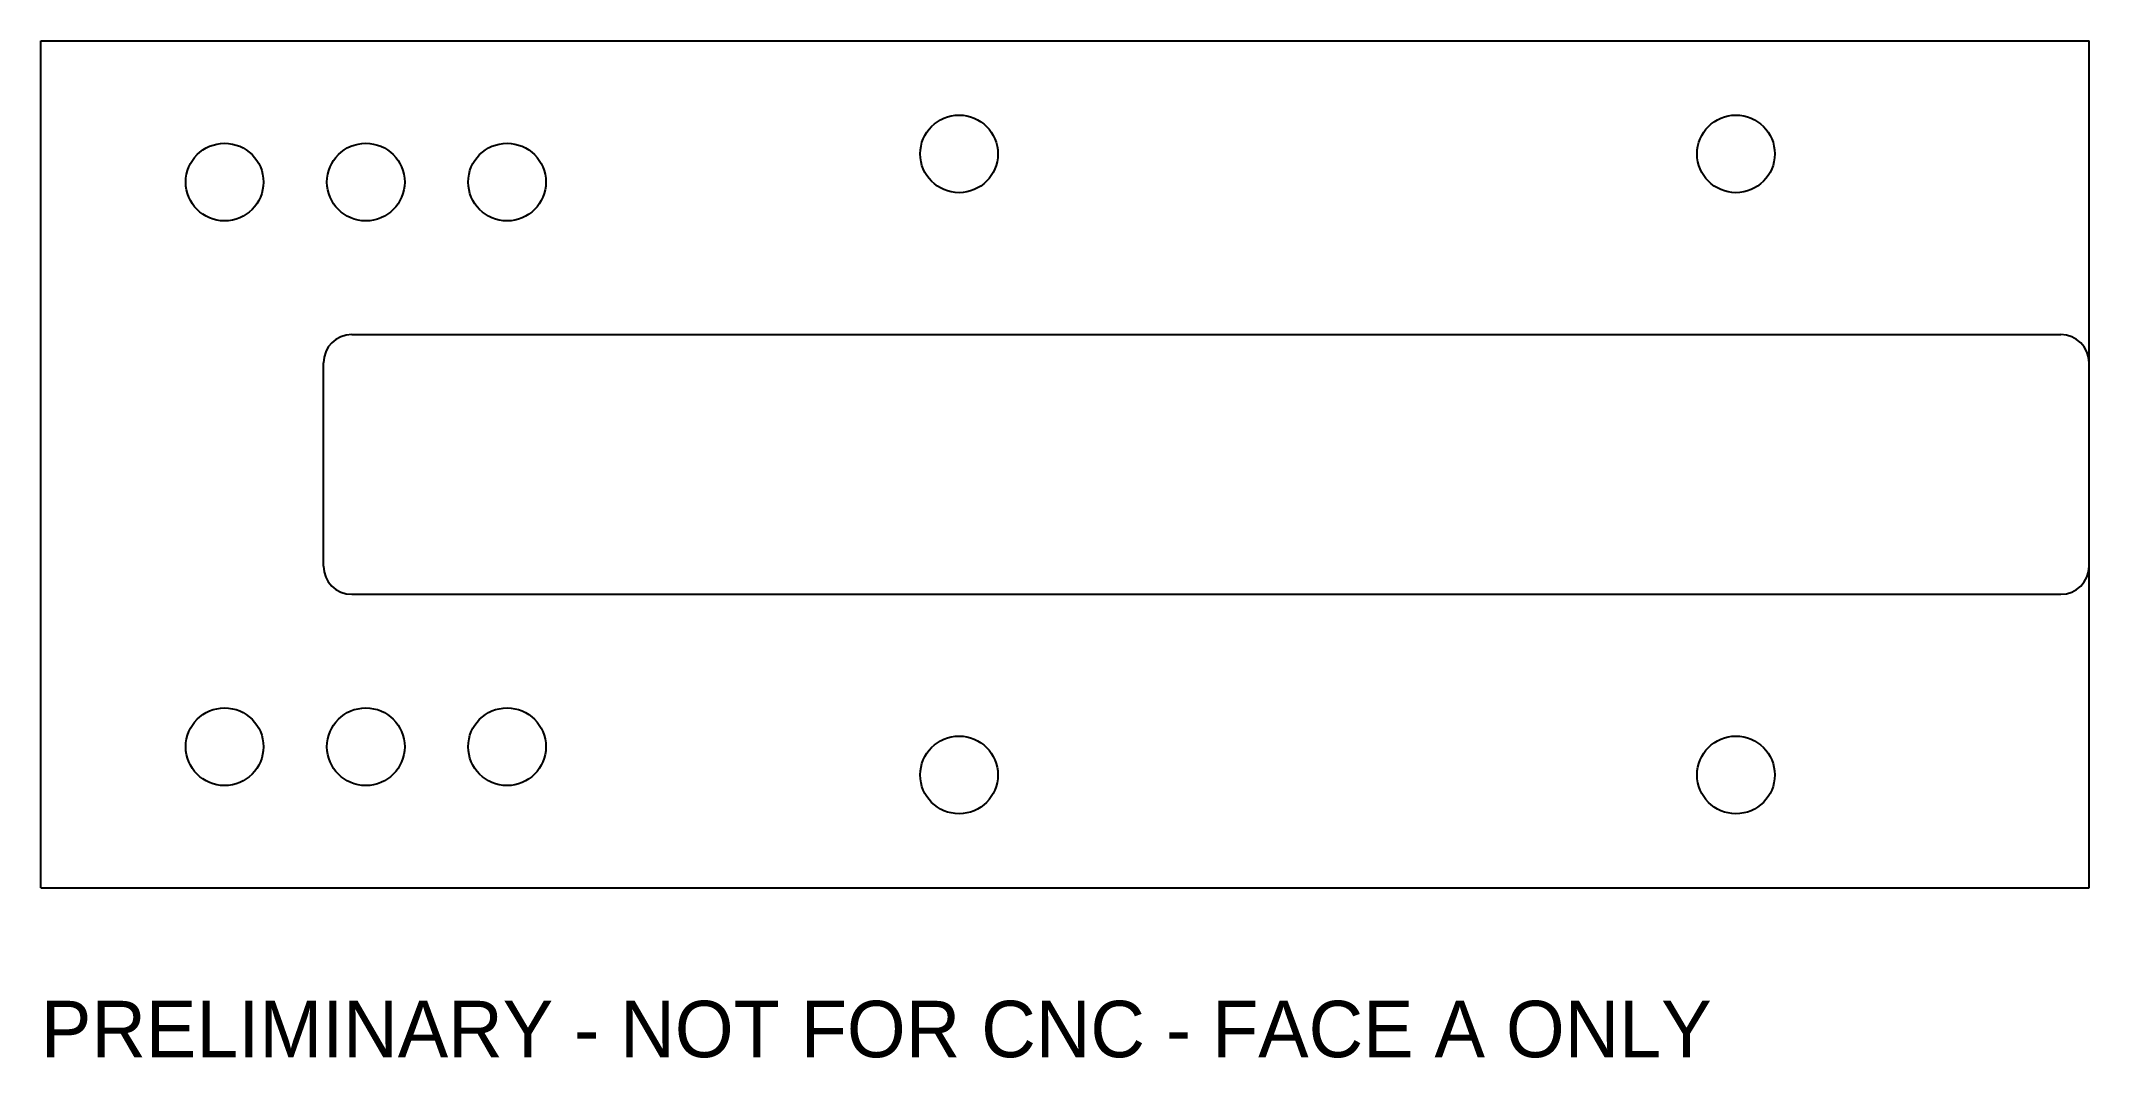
# Model space of a CAD drawing. Header units: millimetres. Extents: x 0 to 145, y -12 to 60.
import ezdxf

# ---------------------------------------------------------------- set-up
doc = ezdxf.new("R2010")
doc.units = ezdxf.units.MM
for name, color, linetype in [('CUT', 7, 'CONTINUOUS'), ('POCKET', 7, 'CONTINUOUS'), ('REFERENCE', 7, 'CONTINUOUS')]:
    doc.layers.add(name, color=color, linetype=linetype)

msp = doc.modelspace()

# ---------------------------------------------------------------- linework, layer by layer
at = {"layer": 'CUT'}
for p, q in [((0, 60), (145, 60)), ((0, 0), (0, 60)), ((145, 0), (145, 60)), ((0, 0), (145, 0))]:
    msp.add_line(p, q, dxfattribs=at)
for centre in [(65, 52), (120, 52), (13, 50), (23, 50), (33, 50), (13, 10), (23, 10), (33, 10), (65, 8), (120, 8)]:
    msp.add_circle(centre, 2.75, dxfattribs=at)
at = {"layer": 'POCKET'}
for p, q in [((22, 39.2), (143, 39.2)), ((20, 22.8), (20, 37.2)), ((145, 22.8), (145, 37.2)), ((22, 20.8), (143, 20.8))]:
    msp.add_line(p, q, dxfattribs=at)
for centre, start, end in [((22, 37.2), 90, 180), ((143, 37.2), 0, 90), ((22, 22.8), 180, 270), ((143, 22.8), 270, 360)]:
    msp.add_arc(centre, 2, start, end, dxfattribs=at)
at = {"layer": 'REFERENCE'}
for p, q in [((0, 60), (145, 60)), ((0, 0), (0, 60)), ((145, 0), (145, 60)), ((0, 0), (145, 0))]:
    msp.add_line(p, q, dxfattribs=at)

# ---------------------------------------------------------------- texts
msp.add_text('PRELIMINARY - NOT FOR CNC - FACE A ONLY', height=4, dxfattribs=at).set_placement((0, -12))

doc.saveas('drawing.dxf')
